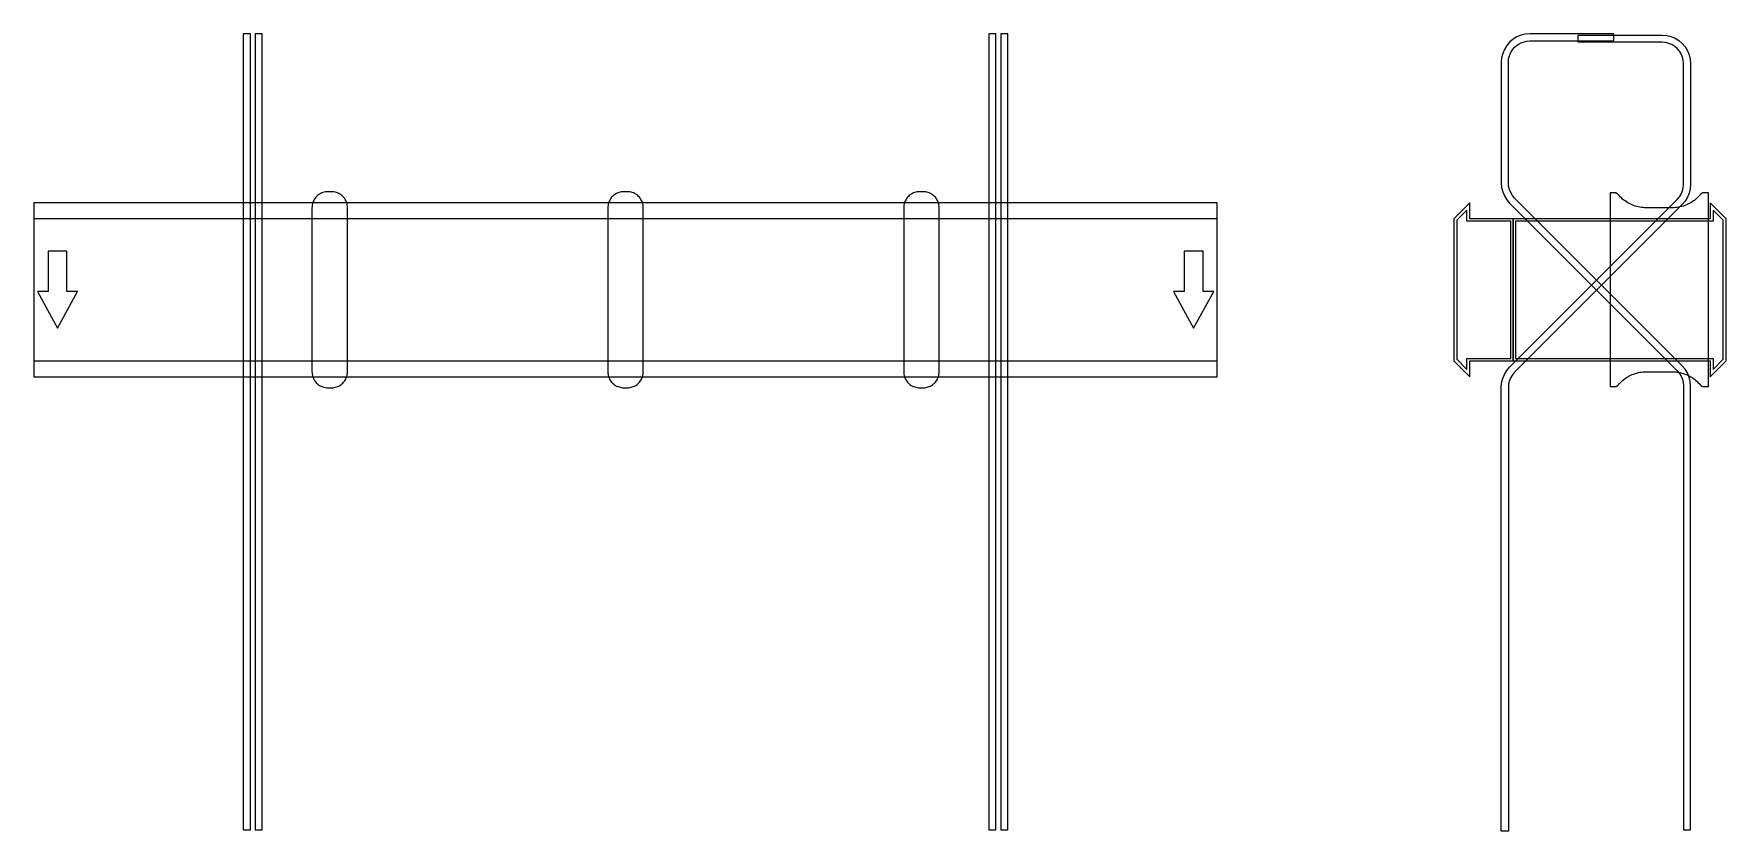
# Model space of a CAD drawing. Extents: x 0 to 1430, y -457 to 216.
import ezdxf

# ---------------------------------------------------------------- set-up
doc = ezdxf.new("R2010")
doc.units = 0
doc.layers.add('Halfen', color=7, linetype='CONTINUOUS')

msp = doc.modelspace()

# ---------------------------------------------------------------- linework, layer by layer
at = {"layer": 'Halfen', "color": 7}
for points in [[(183, -456.177), (183, 216.147), (177, 216.147), (177, -456.177)], [(193, -456.177), (193, 216.147), (187, 216.147), (187, -456.177)], [(813, -456.177), (813, 216.147), (807, 216.147), (807, -456.177)], [(823, -456.177), (823, 216.147), (817, 216.147), (817, -456.177)], [(1400, -456.177), (1400, -81.213), (1399.705, -77.459), (1398.825, -73.797), (1397.384, -70.317), (1395.416, -67.106), (1392.971, -64.243), (1251.272, 77.456), (1249.438, 79.604), (1247.962, 82.012), (1246.881, 84.621), (1246.222, 87.368), (1246, 90.184), (1246, 192.147), (1246.222, 194.963), (1246.881, 197.71), (1247.962, 200.319), (1249.438, 202.728), (1251.272, 204.875), (1253.42, 206.71), (1255.828, 208.186), (1258.438, 209.266), (1261.184, 209.926), (1264, 210.147), (1335, 210.147), (1335, 216.147), (1264, 216.147), (1260.246, 215.852), (1256.584, 214.973), (1253.104, 213.532), (1249.893, 211.564), (1247.029, 209.118), (1244.584, 206.254), (1242.616, 203.043), (1241.175, 199.564), (1240.295, 195.902), (1240, 192.147), (1240, 90.184), (1240.295, 86.429), (1241.175, 82.767), (1242.616, 79.288), (1244.584, 76.077), (1247.029, 73.213), (1388.728, -68.485), (1390.562, -70.633), (1392.038, -73.041), (1393.119, -75.651), (1393.778, -78.397), (1394, -81.213), (1394, -456.177)], [(1240, -457.324), (1240, -82.361), (1240.295, -78.606), (1241.175, -74.944), (1242.616, -71.465), (1244.584, -68.254), (1247.029, -65.39), (1388.728, 76.308), (1390.562, 78.456), (1392.038, 80.865), (1393.119, 83.474), (1393.778, 86.221), (1394, 89.036), (1394, 191), (1393.778, 193.816), (1393.119, 196.562), (1392.038, 199.172), (1390.562, 201.58), (1388.728, 203.728), (1386.58, 205.562), (1384.172, 207.038), (1381.562, 208.119), (1378.816, 208.778), (1376, 209), (1305, 209), (1305, 215), (1376, 215), (1379.754, 214.705), (1383.416, 213.825), (1386.896, 212.384), (1390.107, 210.416), (1392.971, 207.971), (1395.416, 205.107), (1397.384, 201.896), (1398.825, 198.416), (1399.705, 194.754), (1400, 191), (1400, 89.036), (1399.705, 85.282), (1398.825, 81.62), (1397.384, 78.141), (1395.416, 74.929), (1392.971, 72.066), (1251.272, -69.633), (1249.438, -71.78), (1247.962, -74.189), (1246.881, -76.798), (1246.222, -79.545), (1246, -82.361), (1246, -457.324)], [(0, -73.5), (1000, -73.5), (1000, 73.5), (0, 73.5)], [(265, -69.3), (265, -56.8), (265, 69.3), (264.958, 70.359), (264.834, 71.412), (264.627, 72.452), (264.339, 73.472), (263.972, 74.466), (263.529, 75.429), (263.011, 76.354), (262.422, 77.235), (261.765, 78.068), (261.046, 78.846), (260.268, 79.565), (259.435, 80.222), (258.554, 80.811), (257.629, 81.329), (256.666, 81.772), (255.672, 82.139), (254.652, 82.427), (253.612, 82.634), (252.559, 82.758), (251.5, 82.8), (248.5, 82.8), (247.441, 82.758), (246.388, 82.634), (245.348, 82.427), (244.328, 82.139), (243.334, 81.772), (242.371, 81.329), (241.446, 80.811), (240.565, 80.222), (239.732, 79.565), (238.954, 78.846), (238.235, 78.068), (237.578, 77.235), (236.989, 76.354), (236.471, 75.429), (236.028, 74.466), (235.661, 73.472), (235.373, 72.452), (235.166, 71.412), (235.042, 70.359), (235, 69.3), (235, -56.8), (235, -69.3), (235.042, -70.359), (235.166, -71.412), (235.373, -72.452), (235.661, -73.472), (236.028, -74.466), (236.471, -75.429), (236.989, -76.354), (237.578, -77.235), (238.235, -78.068), (238.954, -78.846), (239.732, -79.565), (240.565, -80.222), (241.446, -80.811), (242.371, -81.329), (243.334, -81.772), (244.328, -82.139), (245.348, -82.427), (246.388, -82.634), (247.441, -82.758), (248.5, -82.8), (251.5, -82.8), (252.559, -82.758), (253.612, -82.634), (254.652, -82.427), (255.672, -82.139), (256.666, -81.772), (257.629, -81.329), (258.554, -80.811), (259.435, -80.222), (260.268, -79.565), (261.046, -78.846), (261.765, -78.068), (262.422, -77.235), (263.011, -76.354), (263.529, -75.429), (263.972, -74.466), (264.339, -73.472), (264.627, -72.452), (264.834, -71.412), (264.958, -70.359), (265, -69.3)], [(515, -69.3), (515, -56.8), (515, 69.3), (514.958, 70.359), (514.834, 71.412), (514.627, 72.452), (514.339, 73.472), (513.972, 74.466), (513.529, 75.429), (513.011, 76.354), (512.422, 77.235), (511.765, 78.068), (511.046, 78.846), (510.268, 79.565), (509.435, 80.222), (508.554, 80.811), (507.629, 81.329), (506.666, 81.772), (505.672, 82.139), (504.652, 82.427), (503.612, 82.634), (502.559, 82.758), (501.5, 82.8), (498.5, 82.8), (497.441, 82.758), (496.388, 82.634), (495.348, 82.427), (494.328, 82.139), (493.334, 81.772), (492.371, 81.329), (491.446, 80.811), (490.565, 80.222), (489.732, 79.565), (488.954, 78.846), (488.235, 78.068), (487.578, 77.235), (486.989, 76.354), (486.471, 75.429), (486.028, 74.466), (485.661, 73.472), (485.373, 72.452), (485.166, 71.412), (485.042, 70.359), (485, 69.3), (485, -56.8), (485, -69.3), (485.042, -70.359), (485.166, -71.412), (485.373, -72.452), (485.661, -73.472), (486.028, -74.466), (486.471, -75.429), (486.989, -76.354), (487.578, -77.235), (488.235, -78.068), (488.954, -78.846), (489.732, -79.565), (490.565, -80.222), (491.446, -80.811), (492.371, -81.329), (493.334, -81.772), (494.328, -82.139), (495.348, -82.427), (496.388, -82.634), (497.441, -82.758), (498.5, -82.8), (501.5, -82.8), (502.559, -82.758), (503.612, -82.634), (504.652, -82.427), (505.672, -82.139), (506.666, -81.772), (507.629, -81.329), (508.554, -80.811), (509.435, -80.222), (510.268, -79.565), (511.046, -78.846), (511.765, -78.068), (512.422, -77.235), (513.011, -76.354), (513.529, -75.429), (513.972, -74.466), (514.339, -73.472), (514.627, -72.452), (514.834, -71.412), (514.958, -70.359), (515, -69.3)], [(765, -69.3), (765, -56.8), (765, 69.3), (764.958, 70.359), (764.834, 71.412), (764.627, 72.452), (764.339, 73.472), (763.972, 74.466), (763.529, 75.429), (763.011, 76.354), (762.422, 77.235), (761.765, 78.068), (761.046, 78.846), (760.268, 79.565), (759.435, 80.222), (758.554, 80.811), (757.629, 81.329), (756.666, 81.772), (755.672, 82.139), (754.652, 82.427), (753.612, 82.634), (752.559, 82.758), (751.5, 82.8), (748.5, 82.8), (747.441, 82.758), (746.388, 82.634), (745.348, 82.427), (744.328, 82.139), (743.334, 81.772), (742.371, 81.329), (741.446, 80.811), (740.565, 80.222), (739.732, 79.565), (738.954, 78.846), (738.235, 78.068), (737.578, 77.235), (736.989, 76.354), (736.471, 75.429), (736.028, 74.466), (735.661, 73.472), (735.373, 72.452), (735.166, 71.412), (735.042, 70.359), (735, 69.3), (735, -56.8), (735, -69.3), (735.042, -70.359), (735.166, -71.412), (735.373, -72.452), (735.661, -73.472), (736.028, -74.466), (736.471, -75.429), (736.989, -76.354), (737.578, -77.235), (738.235, -78.068), (738.954, -78.846), (739.732, -79.565), (740.565, -80.222), (741.446, -80.811), (742.371, -81.329), (743.334, -81.772), (744.328, -82.139), (745.348, -82.427), (746.388, -82.634), (747.441, -82.758), (748.5, -82.8), (751.5, -82.8), (752.559, -82.758), (753.612, -82.634), (754.652, -82.427), (755.672, -82.139), (756.666, -81.772), (757.629, -81.329), (758.554, -80.811), (759.435, -80.222), (760.268, -79.565), (761.046, -78.846), (761.765, -78.068), (762.422, -77.235), (763.011, -76.354), (763.529, -75.429), (763.972, -74.466), (764.339, -73.472), (764.627, -72.452), (764.834, -71.412), (764.958, -70.359), (765, -69.3)], [(1250, -60), (1250, 60), (1213.5, 60), (1213.5, 73.5), (1200, 60), (1200, -60), (1213.5, -73.5), (1213.5, -60)], [(1430, -60), (1430, 60), (1416.5, 73.5), (1416.5, 60), (1250, 60), (1250, -60), (1416.5, -60), (1416.5, -73.5)], [(1415, -81.8), (1415, 81.8), (1411, 81.8), (1410.846, 81.797), (1410.691, 81.786), (1410.538, 81.769), (1410.385, 81.746), (1410.234, 81.715), (1410.084, 81.678), (1409.936, 81.634), (1409.789, 81.584), (1409.646, 81.527), (1409.505, 81.464), (1409.366, 81.395), (1409.231, 81.32), (1409.1, 81.239), (1408.972, 81.153), (1408.848, 81.06), (1408.728, 80.963), (1408.613, 80.86), (1408.502, 80.752), (1408.397, 80.639), (1408.296, 80.522), (1407.41, 79.491), (1406.479, 78.5), (1405.505, 77.551), (1404.491, 76.646), (1403.437, 75.787), (1402.347, 74.975), (1401.222, 74.211), (1400.064, 73.499), (1398.876, 72.838), (1397.66, 72.23), (1396.418, 71.676), (1395.153, 71.178), (1393.867, 70.736), (1392.563, 70.351), (1391.243, 70.024), (1389.911, 69.756), (1388.567, 69.547), (1387.216, 69.397), (1385.859, 69.307), (1384.5, 69.277), (1362.5, 69.277), (1361.141, 69.307), (1359.784, 69.397), (1358.433, 69.547), (1357.089, 69.756), (1355.757, 70.024), (1354.437, 70.351), (1353.133, 70.736), (1351.847, 71.178), (1350.582, 71.676), (1349.34, 72.23), (1348.124, 72.838), (1346.936, 73.499), (1345.778, 74.211), (1344.653, 74.975), (1343.563, 75.787), (1342.509, 76.646), (1341.495, 77.551), (1340.521, 78.5), (1339.59, 79.491), (1338.704, 80.522), (1338.603, 80.639), (1338.498, 80.752), (1338.387, 80.86), (1338.272, 80.963), (1338.152, 81.06), (1338.028, 81.153), (1337.9, 81.239), (1337.769, 81.32), (1337.634, 81.395), (1337.495, 81.464), (1337.354, 81.527), (1337.211, 81.584), (1337.064, 81.634), (1336.916, 81.678), (1336.766, 81.715), (1336.615, 81.746), (1336.462, 81.769), (1336.309, 81.786), (1336.154, 81.797), (1336, 81.8), (1332, 81.8), (1332, -81.8), (1336, -81.8), (1336.154, -81.797), (1336.309, -81.786), (1336.462, -81.769), (1336.615, -81.746), (1336.766, -81.715), (1336.916, -81.678), (1337.064, -81.634), (1337.211, -81.584), (1337.354, -81.527), (1337.495, -81.464), (1337.634, -81.395), (1337.769, -81.32), (1337.9, -81.239), (1338.028, -81.153), (1338.152, -81.06), (1338.272, -80.963), (1338.387, -80.86), (1338.498, -80.752), (1338.603, -80.639), (1338.704, -80.522), (1339.59, -79.491), (1340.521, -78.5), (1341.495, -77.551), (1342.509, -76.646), (1343.563, -75.787), (1344.653, -74.975), (1345.778, -74.211), (1346.936, -73.499), (1348.124, -72.838), (1349.34, -72.23), (1350.582, -71.676), (1351.847, -71.178), (1353.133, -70.736), (1354.437, -70.351), (1355.757, -70.024), (1357.089, -69.756), (1358.433, -69.547), (1359.784, -69.397), (1361.141, -69.307), (1362.5, -69.277), (1384.5, -69.277), (1385.859, -69.307), (1387.216, -69.397), (1388.567, -69.547), (1389.911, -69.756), (1391.243, -70.024), (1392.563, -70.351), (1393.867, -70.736), (1395.153, -71.178), (1396.418, -71.676), (1397.66, -72.23), (1398.876, -72.838), (1400.064, -73.499), (1401.222, -74.211), (1402.347, -74.975), (1403.437, -75.787), (1404.491, -76.646), (1405.505, -77.551), (1406.479, -78.5), (1407.41, -79.491), (1408.296, -80.522), (1408.397, -80.639), (1408.502, -80.752), (1408.613, -80.86), (1408.728, -80.963), (1408.848, -81.06), (1408.972, -81.153), (1409.1, -81.239), (1409.231, -81.32), (1409.366, -81.395), (1409.505, -81.464), (1409.646, -81.527), (1409.789, -81.584), (1409.936, -81.634), (1410.084, -81.678), (1410.234, -81.715), (1410.385, -81.746), (1410.538, -81.769), (1410.691, -81.786), (1410.846, -81.797), (1411, -81.8)], [(0, -60), (1000, -60), (1000, 60), (0, 60)], [(1248, -58), (1248, 58), (1211, 58), (1211, 67.25), (1202.5, 58.75), (1202.5, -58.75), (1211, -67.25), (1211, -58)], [(1427.5, -58.75), (1427.5, 58.75), (1419, 67.25), (1419, 58), (1252, 58), (1252, -58), (1419, -58), (1419, -67.25)], [(20, -32.5), (37, -1.5), (28, -1.5), (28, 32.5), (12, 32.5), (12, -1.5), (3, -1.5)], [(980, -32.5), (997, -1.5), (988, -1.5), (988, 32.5), (972, 32.5), (972, -1.5), (963, -1.5)]]:
    msp.add_lwpolyline(points, close=True, dxfattribs=at)

doc.saveas('drawing.dxf')
